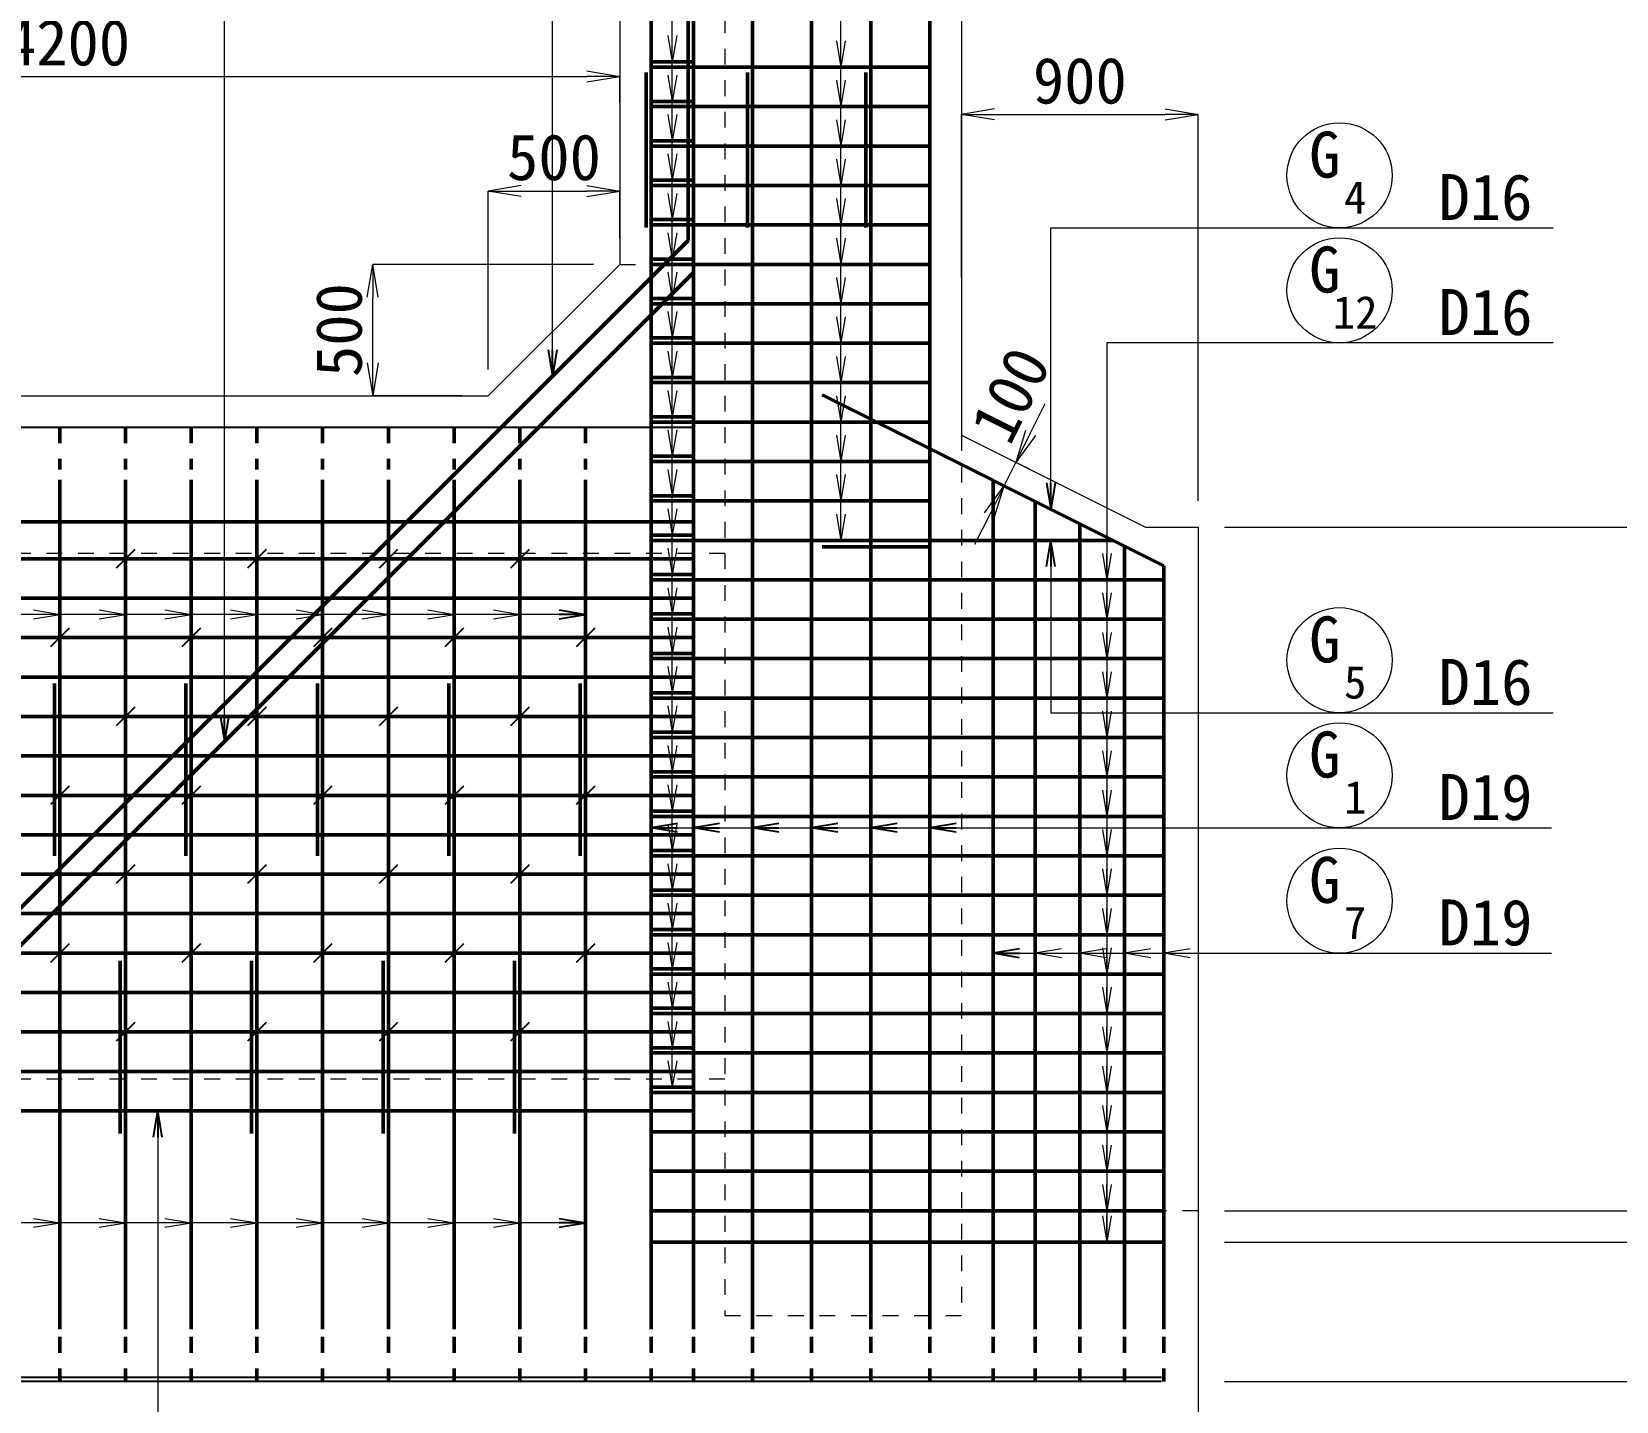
# Model space of a CAD drawing. Header units: millimetres. Extents: x 169470 to 758170, y -17820 to 11880.
# Drawn here: x 322708 to 328735, y -3800 to 1410 of the extents above; entities that cross this region are included whole.
import ezdxf
from ezdxf.enums import TextEntityAlignment as Align

# ---------------------------------------------------------------- set-up
doc = ezdxf.new("R2010")
doc.units = ezdxf.units.MM
doc.header["$LTSCALE"] = 50
doc.header["$PDSIZE"] = 300
doc.linetypes.add('SXF_跳び破線', pattern=[12, 6, -6])
doc.layers.get('Defpoints').update_dxf_attribs({"color": 151})
for name, color, linetype, lineweight in [('D-BGD', 7, 'Continuous', 13), ('D-STR', 1, 'Continuous', 50), ('D-STR-DIM', 7, 'Continuous', 13), ('D-STR-HTXT', 7, 'Continuous', 13), ('D-STR-STR3', 4, 'Continuous', 25), ('D-STR-TXT', 7, 'Continuous', 13)]:
    doc.layers.add(name, color=color, linetype=linetype, lineweight=lineweight)
doc.styles.add('MS ゴシック', font='MS Gothic.ttf')
doc.styles.add('YOKO_GOTHIC', font='MS Gothic.ttf')
doc.dimstyles.new('DIM-50', dxfattribs={"dimscale": 50, "dimtxt": 3.5, "dimasz": 2.5, "dimexe": 0, "dimexo": 2, "dimgap": 0.8, "dimtad": 1, "dimdec": 0, "dimzin": 1, "dimdsep": 46, "dimtxsty": 'MS ゴシック', "dimblk": 'OPEN', "dimcen": 0.1, "dimclrd": 256, "dimclre": 256, "dimclrt": 256, "dimaunit": 1, "dimadec": 3, "dimazin": 0, "dimtfac": 1, "dimtdec": 0, "dimtix": 1, "dimtmove": 2, "dimatfit": 3, "dimldrblk": 'OPEN', "dimfxl": 1, "dimlwd": -1, "dimlwe": -1, "dimarcsym": 2})
doc.dimstyles.new('S50', dxfattribs={"dimscale": 50, "dimtxt": 3.5, "dimasz": 2, "dimexe": 1, "dimexo": 1, "dimgap": 1, "dimtad": 1, "dimdec": 0, "dimzin": 1, "dimdsep": 46, "dimtxsty": 'YOKO_GOTHIC', "dimblk": 'OPEN', "dimcen": 0, "dimclrd": 256, "dimclre": 256, "dimclrt": 256, "dimaunit": 1, "dimadec": 3, "dimazin": 0, "dimtfac": 1, "dimtdec": 0, "dimtix": 1, "dimtmove": 2, "dimatfit": 3, "dimldrblk": 'OPEN', "dimfxl": 1, "dimlwd": -1, "dimlwe": -1, "dimarcsym": 0})

# ---------------------------------------------------------------- blocks, each defined once
blk = doc.blocks.new('_Open')
at = {"color": 0, "linetype": 'ByBlock', "lineweight": -2}
for p, q in [((-1, 0.167), (0, 0)), ((-1, -0.167), (0, 0)), ((0, 0), (-1, 0))]:
    blk.add_line(p, q, dxfattribs=at)
blk = doc.blocks.new('*D856')
at = {"layer": 'D-STR-DIM', "transparency": 16777216}
for p, q in [((327094.2, 4325.4), (331094.3, 4325.4)), ((331094.3, -3749.6), (331094.3, 4200.4)), ((327244.3, -3874.6), (331094.3, -3874.6))]:
    blk.add_line(p, q, dxfattribs=at)
at = {"layer": 'Defpoints', "color": 0, "transparency": 16777216}
for p in [(326994.2, 4325.4), (331094.3, 4325.4), (327144.3, -3874.6)]:
    blk.add_point(p, dxfattribs=at)
at = {"layer": 'D-STR-DIM', "transparency": 16777216, "xscale": 125, "yscale": 125, "zscale": 125}
for p, rotation in [((331094.3, 4325.4), 90), ((331094.3, -3874.6), 270)]:
    blk.add_blockref('_Open', p, dxfattribs=dict(at, rotation=rotation))
at = {"layer": 'D-STR-DIM', "transparency": 16777216, "insert": (330966.8, 225.4), "char_height": 175, "attachment_point": 5, "rotation": 90, "style": 'MS ゴシック'}
blk.add_mtext('8200', dxfattribs=at)
blk = doc.blocks.new('*D857')
at = {"layer": 'D-STR-DIM', "transparency": 16777216}
for p, q in [((327244.3, -3074.6), (330344.3, -3074.6)), ((330344.3, -3749.6), (330344.3, -3199.6)), ((327244.3, -3874.6), (330344.3, -3874.6))]:
    blk.add_line(p, q, dxfattribs=at)
at = {"layer": 'Defpoints', "color": 0, "transparency": 16777216}
for p in [(327144.3, -3074.6), (330344.3, -3074.6), (327144.3, -3874.6)]:
    blk.add_point(p, dxfattribs=at)
at = {"layer": 'D-STR-DIM', "transparency": 16777216, "xscale": 125, "yscale": 125, "zscale": 125}
for p, rotation in [((330344.3, -3074.6), 90), ((330344.3, -3874.6), 270)]:
    blk.add_blockref('_Open', p, dxfattribs=dict(at, rotation=rotation))
at = {"layer": 'D-STR-DIM', "transparency": 16777216, "insert": (330216.8, -3474.6), "char_height": 175, "attachment_point": 5, "rotation": 90, "style": 'MS ゴシック'}
blk.add_mtext('800', dxfattribs=at)
blk = doc.blocks.new('*D858')
at = {"layer": 'D-STR-DIM', "transparency": 16777216}
for p, q in [((327094.3, 3625.4), (330344.3, 3625.4)), ((330344.3, -349.6), (330344.3, 3500.4)), ((327244.3, -474.6), (330344.3, -474.6))]:
    blk.add_line(p, q, dxfattribs=at)
at = {"layer": 'Defpoints', "color": 0, "transparency": 16777216}
for p in [(326994.3, 3625.4), (330344.3, 3625.4), (327144.3, -474.6)]:
    blk.add_point(p, dxfattribs=at)
at = {"layer": 'D-STR-DIM', "transparency": 16777216, "xscale": 125, "yscale": 125, "zscale": 125}
for p, rotation in [((330344.3, 3625.4), 90), ((330344.3, -474.6), 270)]:
    blk.add_blockref('_Open', p, dxfattribs=dict(at, rotation=rotation))
at = {"layer": 'D-STR-DIM', "transparency": 16777216, "insert": (330216.8, 1575.4), "char_height": 175, "attachment_point": 5, "rotation": 90, "style": 'MS ゴシック'}
blk.add_mtext('4100', dxfattribs=at)
blk = doc.blocks.new('*D1934')
at = {"layer": 'D-STR-DIM', "transparency": 16777216}
for p, q in [((324444.3, 125.4), (324444.3, 804.3)), ((324569.3, 804.3), (324819.3, 804.3)), ((324944.3, 625.4), (324944.3, 804.3))]:
    blk.add_line(p, q, dxfattribs=at)
at = {"layer": 'Defpoints', "color": 0, "transparency": 16777216}
for p in [(324944.3, 804.3), (324944.3, 525.4), (324444.3, 25.4)]:
    blk.add_point(p, dxfattribs=at)
at = {"layer": 'D-STR-DIM', "transparency": 16777216, "xscale": 125, "yscale": 125, "zscale": 125, "rotation": 180}
blk.add_blockref('_Open', (324444.3, 804.3), dxfattribs=at)
at = {"layer": 'D-STR-DIM', "transparency": 16777216, "xscale": 125, "yscale": 125, "zscale": 125}
blk.add_blockref('_Open', (324944.3, 804.3), dxfattribs=at)
at = {"layer": 'D-STR-DIM', "transparency": 16777216, "insert": (324694.3, 931.8), "char_height": 175, "attachment_point": 5, "style": 'MS ゴシック'}
blk.add_mtext('500', dxfattribs=at)
blk = doc.blocks.new('*D1930')
at = {"layer": 'D-STR-DIM', "transparency": 16777216}
for p, q in [((331094.3, -3749.6), (331094.3, -3624.6)), ((327244.3, -3874.6), (331094.3, -3874.6)), ((331094.3, -3974.6), (331094.3, -3874.6)), ((325644.3, -3974.6), (331094.3, -3974.6)), ((331094.3, -4099.6), (331094.3, -4224.6))]:
    blk.add_line(p, q, dxfattribs=at)
at = {"layer": 'Defpoints', "color": 0, "transparency": 16777216}
for p in [(327144.3, -3874.6), (331094.3, -3874.6), (325544.3, -3974.6)]:
    blk.add_point(p, dxfattribs=at)
at = {"layer": 'D-STR-DIM', "transparency": 16777216, "xscale": 125, "yscale": 125, "zscale": 125}
for p, rotation in [((331094.3, -3874.6), 270), ((331094.3, -3974.6), 90)]:
    blk.add_blockref('_Open', p, dxfattribs=dict(at, rotation=rotation))
at = {"layer": 'D-STR-DIM', "transparency": 16777216, "insert": (330966.8, -3924.6), "char_height": 175, "attachment_point": 5, "rotation": 90, "style": 'MS ゴシック'}
blk.add_mtext('100', dxfattribs=at)
blk = doc.blocks.new('*D836')
at = {"layer": 'D-STR-DIM', "transparency": 16777216}
for p, q in [((327094.3, 4325.4), (330694.3, 4325.4)), ((330694.3, 4200.4), (330694.3, -349.6)), ((327244.3, -474.6), (330694.3, -474.6))]:
    blk.add_line(p, q, dxfattribs=at)
at = {"layer": 'Defpoints', "color": 0, "transparency": 16777216}
for p in [(326994.3, 4325.4), (327144.3, -474.6), (330694.3, -474.6)]:
    blk.add_point(p, dxfattribs=at)
at = {"layer": 'D-STR-DIM', "transparency": 16777216, "xscale": 125, "yscale": 125, "zscale": 125}
for p, rotation in [((330694.3, 4325.4), 90), ((330694.3, -474.6), 270)]:
    blk.add_blockref('_Open', p, dxfattribs=dict(at, rotation=rotation))
at = {"layer": 'D-STR-DIM', "transparency": 16777216, "insert": (330566.8, 1925.4), "char_height": 175, "attachment_point": 5, "rotation": 90, "style": 'MS ゴシック'}
blk.add_mtext('4800', dxfattribs=at)
blk = doc.blocks.new('*D837')
at = {"layer": 'D-STR-DIM', "transparency": 16777216}
for p, q in [((327244.3, -474.6), (330694.3, -474.6)), ((330694.3, -599.6), (330694.3, -3749.6)), ((327244.3, -3874.6), (330694.3, -3874.6))]:
    blk.add_line(p, q, dxfattribs=at)
at = {"layer": 'Defpoints', "color": 0, "transparency": 16777216}
for p in [(327144.3, -474.6), (327144.3, -3874.6), (330694.3, -3874.6)]:
    blk.add_point(p, dxfattribs=at)
at = {"layer": 'D-STR-DIM', "transparency": 16777216, "xscale": 125, "yscale": 125, "zscale": 125}
for p, rotation in [((330694.3, -474.6), 90), ((330694.3, -3874.6), 270)]:
    blk.add_blockref('_Open', p, dxfattribs=dict(at, rotation=rotation))
at = {"layer": 'D-STR-DIM', "transparency": 16777216, "insert": (330566.8, -2174.6), "char_height": 175, "attachment_point": 5, "rotation": 90, "style": 'MS ゴシック'}
blk.add_mtext('3400', dxfattribs=at)
blk = doc.blocks.new('*D838')
at = {"layer": 'D-STR-DIM', "transparency": 16777216}
for p, q in [((327244.3, -474.6), (330344.3, -474.6)), ((330344.3, -599.6), (330344.3, -2949.6)), ((327244.3, -3074.6), (330344.3, -3074.6))]:
    blk.add_line(p, q, dxfattribs=at)
at = {"layer": 'Defpoints', "color": 0, "transparency": 16777216}
for p in [(327144.3, -474.6), (327144.3, -3074.6), (330344.3, -3074.6)]:
    blk.add_point(p, dxfattribs=at)
at = {"layer": 'D-STR-DIM', "transparency": 16777216, "xscale": 125, "yscale": 125, "zscale": 125}
for p, rotation in [((330344.3, -474.6), 90), ((330344.3, -3074.6), 270)]:
    blk.add_blockref('_Open', p, dxfattribs=dict(at, rotation=rotation))
at = {"layer": 'D-STR-DIM', "transparency": 16777216, "insert": (330216.8, -1774.6), "char_height": 175, "attachment_point": 5, "rotation": 90, "style": 'MS ゴシック'}
blk.add_mtext('2600', dxfattribs=at)
blk = doc.blocks.new('*D839')
at = {"layer": 'D-STR-DIM', "transparency": 16777216}
for p, q in [((327244.3, -3194.6), (329969.3, -3194.6)), ((329969.3, -3599.6), (329969.3, -3319.6)), ((327244.3, -3724.6), (329969.3, -3724.6))]:
    blk.add_line(p, q, dxfattribs=at)
at = {"layer": 'Defpoints', "color": 0, "transparency": 16777216}
for p in [(327144.3, -3194.6), (329969.3, -3194.6), (327144.3, -3724.6)]:
    blk.add_point(p, dxfattribs=at)
at = {"layer": 'D-STR-DIM', "transparency": 16777216, "xscale": 125, "yscale": 125, "zscale": 125}
for p, rotation in [((329969.3, -3194.6), 90), ((329969.3, -3724.6), 270)]:
    blk.add_blockref('_Open', p, dxfattribs=dict(at, rotation=rotation))
at = {"layer": 'D-STR-DIM', "transparency": 16777216, "insert": (329841.8, -3459.6), "char_height": 175, "attachment_point": 5, "rotation": 90, "style": 'MS ゴシック'}
blk.add_mtext('530', dxfattribs=at)
blk = doc.blocks.new('*D840')
at = {"layer": 'D-STR-DIM', "transparency": 16777216}
for p, q in [((327094.3, 3975.4), (329969.3, 3975.4)), ((329969.3, -2949.6), (329969.3, 3850.4)), ((327244.3, -3074.6), (329969.3, -3074.6))]:
    blk.add_line(p, q, dxfattribs=at)
at = {"layer": 'Defpoints', "color": 0, "transparency": 16777216}
for p in [(326994.3, 3975.4), (329969.3, 3975.4), (327144.3, -3074.6)]:
    blk.add_point(p, dxfattribs=at)
at = {"layer": 'D-STR-DIM', "transparency": 16777216, "xscale": 125, "yscale": 125, "zscale": 125}
for p, rotation in [((329969.3, 3975.4), 90), ((329969.3, -3074.6), 270)]:
    blk.add_blockref('_Open', p, dxfattribs=dict(at, rotation=rotation))
at = {"layer": 'D-STR-DIM', "transparency": 16777216, "insert": (329832.5, 450.4), "char_height": 175, "attachment_point": 5, "rotation": 90, "style": 'MS ゴシック'}
blk.add_mtext('47@150=7050', dxfattribs=at)
blk = doc.blocks.new('*D1931')
at = {"layer": 'D-STR-DIM', "transparency": 16777216}
for p, q in [((324844.3, 525.4), (324004.8, 525.4)), ((324004.8, 150.4), (324004.8, 400.4)), ((324344.3, 25.4), (324004.8, 25.4))]:
    blk.add_line(p, q, dxfattribs=at)
at = {"layer": 'Defpoints', "color": 0, "transparency": 16777216}
for p in [(324004.8, 525.4), (324944.3, 525.4), (324444.3, 25.4)]:
    blk.add_point(p, dxfattribs=at)
at = {"layer": 'D-STR-DIM', "transparency": 16777216, "xscale": 125, "yscale": 125, "zscale": 125}
for p, rotation in [((324004.8, 525.4), 90), ((324004.8, 25.4), 270)]:
    blk.add_blockref('_Open', p, dxfattribs=dict(at, rotation=rotation))
at = {"layer": 'D-STR-DIM', "transparency": 16777216, "insert": (323877.3, 275.4), "char_height": 175, "attachment_point": 5, "rotation": 90, "style": 'MS ゴシック'}
blk.add_mtext('500', dxfattribs=at)
blk = doc.blocks.new('*D1933')
at = {"layer": 'D-STR-DIM', "transparency": 16777216}
for p, q in [((320744, -274.6), (320744, 1240.5)), ((320869, 1240.5), (324819.3, 1240.5)), ((324944.3, 1140.5), (324944.3, 1240.5))]:
    blk.add_line(p, q, dxfattribs=at)
at = {"layer": 'Defpoints', "color": 0, "transparency": 16777216}
for p in [(324944.3, 1240.5), (324944.3, 1240.5), (320744, -374.6)]:
    blk.add_point(p, dxfattribs=at)
at = {"layer": 'D-STR-DIM', "transparency": 16777216, "xscale": 125, "yscale": 125, "zscale": 125, "rotation": 180}
blk.add_blockref('_Open', (320744, 1240.5), dxfattribs=at)
at = {"layer": 'D-STR-DIM', "transparency": 16777216, "xscale": 125, "yscale": 125, "zscale": 125}
blk.add_blockref('_Open', (324944.3, 1240.5), dxfattribs=at)
at = {"layer": 'D-STR-DIM', "transparency": 16777216, "insert": (322844.2, 1368), "char_height": 175, "attachment_point": 5, "style": 'MS ゴシック'}
blk.add_mtext('4200', dxfattribs=at)
blk = doc.blocks.new('*D875')
at = {"layer": 'D-STR-DIM', "transparency": 16777216}
for p, q in [((326244.3, 475.4), (326244.3, 1095.6)), ((326369.3, 1095.6), (327019.3, 1095.6)), ((327144.3, -374.6), (327144.3, 1095.6))]:
    blk.add_line(p, q, dxfattribs=at)
at = {"layer": 'Defpoints', "color": 0, "transparency": 16777216}
for p in [(327144.3, 1095.6), (326244.3, 375.4), (327144.3, -474.6)]:
    blk.add_point(p, dxfattribs=at)
at = {"layer": 'D-STR-DIM', "transparency": 16777216, "xscale": 125, "yscale": 125, "zscale": 125, "rotation": 180}
blk.add_blockref('_Open', (326244.3, 1095.6), dxfattribs=at)
at = {"layer": 'D-STR-DIM', "transparency": 16777216, "xscale": 125, "yscale": 125, "zscale": 125}
blk.add_blockref('_Open', (327144.3, 1095.6), dxfattribs=at)
at = {"layer": 'D-STR-DIM', "transparency": 16777216, "insert": (326694.3, 1223.1), "char_height": 175, "attachment_point": 5, "style": 'MS ゴシック'}
blk.add_mtext('900', dxfattribs=at)
blk = doc.blocks.new('*D1326')
at = {"layer": 'D-STR-DIM', "transparency": 16777216}
for p, q in [((326506.6, -116), (326562.6, -4.2)), ((326406, -317.2), (326450.7, -227.8)), ((326498.5, -251.7), (326450.7, -227.8)), ((326453.8, -341.1), (326406, -317.2)), ((326350.1, -429), (326294.2, -540.8))]:
    blk.add_line(p, q, dxfattribs=at)
at = {"layer": 'Defpoints', "color": 0, "transparency": 16777216}
for p in [(326409, -206.9), (326450.7, -227.8), (326364.3, -296.4)]:
    blk.add_point(p, dxfattribs=at)
at = {"layer": 'D-STR-DIM', "transparency": 16777216, "xscale": 125, "yscale": 125, "zscale": 125}
for p, rotation in [((326450.7, -227.8), 243.4349488229313), ((326406, -317.2), 63.43494882293132)]:
    blk.add_blockref('_Open', p, dxfattribs=dict(at, rotation=rotation))
at = {"layer": 'D-STR-DIM', "transparency": 16777216, "insert": (326430.8, 28.6), "char_height": 175, "attachment_point": 5, "rotation": 63.43495, "style": 'MS ゴシック'}
blk.add_mtext('100', dxfattribs=at)
blk = doc.blocks.new('*D2427')
at = {"layer": 'D-STR-DIM', "transparency": 16777216}
for p, q in [((329969.3, -3599.6), (329969.3, -3474.6)), ((327244.3, -3724.6), (329969.3, -3724.6)), ((329969.3, -3724.6), (329969.3, -3874.6)), ((327244.3, -3874.6), (329969.3, -3874.6)), ((329969.3, -3999.6), (329969.3, -4124.6))]:
    blk.add_line(p, q, dxfattribs=at)
at = {"layer": 'Defpoints', "color": 0, "transparency": 16777216}
for p in [(327144.3, -3724.6), (327144.3, -3874.6), (329969.3, -3874.6)]:
    blk.add_point(p, dxfattribs=at)
at = {"layer": 'D-STR-DIM', "transparency": 16777216, "xscale": 125, "yscale": 125, "zscale": 125}
for p, rotation in [((329969.3, -3724.6), 270), ((329969.3, -3874.6), 90)]:
    blk.add_blockref('_Open', p, dxfattribs=dict(at, rotation=rotation))
at = {"layer": 'D-STR-DIM', "transparency": 16777216, "insert": (329841.8, -4022.5), "char_height": 175, "attachment_point": 5, "rotation": 90, "style": 'MS ゴシック'}
blk.add_mtext('150', dxfattribs=at)
blk = doc.blocks.new('*D2428')
at = {"layer": 'D-STR-DIM', "transparency": 16777216}
for p, q in [((329969.3, -2949.6), (329969.3, -2824.6)), ((327244.3, -3074.6), (329969.3, -3074.6)), ((329969.3, -3194.6), (329969.3, -3074.6)), ((327244.3, -3194.6), (329969.3, -3194.6)), ((329969.3, -3319.6), (329969.3, -3444.6))]:
    blk.add_line(p, q, dxfattribs=at)
at = {"layer": 'Defpoints', "color": 0, "transparency": 16777216}
for p in [(327144.3, -3074.6), (329969.3, -3074.6), (327144.3, -3194.6)]:
    blk.add_point(p, dxfattribs=at)
at = {"layer": 'D-STR-DIM', "transparency": 16777216, "xscale": 125, "yscale": 125, "zscale": 125}
for p, rotation in [((329969.3, -3074.6), 270), ((329969.3, -3194.6), 90)]:
    blk.add_blockref('_Open', p, dxfattribs=dict(at, rotation=rotation))
at = {"layer": 'D-STR-DIM', "transparency": 16777216, "insert": (329841.8, -3074.6), "char_height": 175, "attachment_point": 5, "rotation": 90, "style": 'MS ゴシック'}
blk.add_mtext('120', dxfattribs=at)

msp = doc.modelspace()

# ---------------------------------------------------------------- linework, layer by layer
at = {"layer": 'D-BGD'}
for p, q in [((324944.32, 3625.43), (324944.32, 525.43)), ((326244.32, 3625.43), (326244.32, -124.57)), ((324944.32, 525.43), (324444.32, 25.43)), ((320244.03, 25.43), (324444.32, 25.43)), ((326244.32, -124.57), (326944.32, -474.57)), ((326944.32, -474.57), (327144.32, -474.57)), ((327144.32, -474.57), (327144.32, -3874.57))]:
    msp.add_line(p, q, dxfattribs=at)
at = {"layer": 'D-BGD', "linetype": 'SXF_跳び破線', "ltscale": 0.2}
for p, q in [((325344.32, 3625.43), (325344.32, -3474.57)), ((324944.32, 525.43), (325344.32, 525.43)), ((326244.32, -124.57), (326244.32, -3474.57)), ((325344.32, -574.57), (320744.03, -574.57)), ((325344.32, -2574.57), (320744.03, -2574.57)), ((327144.32, -3074.57), (326244.32, -3074.57)), ((326244.32, -3474.57), (325344.32, -3474.57))]:
    msp.add_line(p, q, dxfattribs=at)
at = {"layer": 'D-STR'}
for p, q in [((325064.32, 4255.43), (325064.32, -3524.57)), ((325224.32, 4255.43), (325224.32, -3524.57)), ((325449.32, 4255.43), (325449.32, -3524.57)), ((325674.32, 4255.43), (325674.32, -3524.57)), ((325899.32, 4255.43), (325899.32, -3524.57)), ((326124.32, 4255.43), (326124.32, -3524.57)), ((325204.32, 1525.72), (325204.32, 615.72)), ((325064.32, 1295.43), (325224.32, 1295.43)), ((326124.32, 1275.43), (325064.32, 1275.43)), ((325044.57, 1255.43), (325044.57, 665.43)), ((325429.81, 1255.43), (325429.81, 665.43)), ((325879.81, 1255.43), (325879.81, 665.43)), ((325064.32, 1145.43), (325224.32, 1145.43)), ((326124.32, 1125.43), (325064.32, 1125.43)), ((325064.32, 995.43), (325224.32, 995.43)), ((326124.32, 975.43), (325064.32, 975.43)), ((325064.32, 845.43), (325224.32, 845.43)), ((326124.32, 825.43), (325064.32, 825.43)), ((325064.32, 695.43), (325224.32, 695.43)), ((326124.32, 675.43), (325064.32, 675.43)), ((325204.32, 615.72), (320864.03, -3724.57)), ((325064.32, 545.43), (325224.32, 545.43)), ((325224.32, 494.3), (321005.45, -3724.57)), ((326124.32, 525.43), (325064.32, 525.43)), ((325064.32, 395.43), (325224.32, 395.43)), ((326124.32, 375.43), (325064.32, 375.43)), ((325064.32, 245.43), (325224.32, 245.43)), ((326124.32, 225.43), (325064.32, 225.43)), ((325064.32, 95.43), (325224.32, 95.43)), ((326124.32, 75.43), (325064.32, 75.43)), ((325714.32, 28.62), (327014.32, -621.38)), ((325064.32, -54.57), (325224.32, -54.57)), ((326124.32, -74.57), (325064.32, -74.57)), ((325064.32, -204.57), (325224.32, -204.57)), ((326124.32, -224.57), (325064.32, -224.57)), ((322814.32, -294.57), (322814.32, -3524.57)), ((323064.32, -294.57), (323064.32, -3524.57)), ((323314.32, -294.57), (323314.32, -3524.57)), ((323564.32, -294.57), (323564.32, -3524.57)), ((323814.32, -294.57), (323814.32, -3524.57)), ((324064.32, -294.57), (324064.32, -3524.57)), ((324314.32, -294.57), (324314.32, -3524.57)), ((324564.32, -294.57), (324564.32, -3524.57)), ((324814.32, -294.57), (324814.32, -3524.57)), ((326364.32, -3524.57), (326364.32, -296.38)), ((325064.32, -354.57), (325224.32, -354.57)), ((326124.32, -374.57), (325064.32, -374.57)), ((326524.32, -3524.57), (326524.32, -376.38)), ((325224.32, -454.57), (320364.03, -454.57)), ((326694.32, -3524.57), (326694.32, -461.38)), ((325064.32, -504.57), (325224.32, -504.57)), ((326820.71, -524.57), (325064.32, -524.57)), ((325224.32, -594.57), (320364.03, -594.57)), ((325714.32, -549.57), (326124.32, -549.57)), ((326864.32, -3524.57), (326864.32, -546.38)), ((325064.32, -654.57), (325224.32, -654.57)), ((327014.32, -3524.57), (327014.32, -621.38)), ((327014.32, -674.57), (325064.32, -674.57)), ((325224.32, -744.57), (320364.03, -744.57)), ((325064.32, -804.57), (325224.32, -804.57)), ((327014.32, -824.57), (325064.32, -824.57)), ((325224.32, -894.57), (320364.03, -894.57)), ((325064.32, -954.57), (325224.32, -954.57)), ((327014.32, -974.57), (325064.32, -974.57)), ((325224.32, -1044.57), (320364.03, -1044.57)), ((322794.32, -1724.57), (322794.32, -1068.57)), ((323294.32, -1724.57), (323294.32, -1068.57)), ((323794.32, -1724.57), (323794.32, -1068.57)), ((324294.32, -1724.57), (324294.32, -1068.57)), ((324794.32, -1724.57), (324794.32, -1068.57)), ((325064.32, -1104.57), (325224.32, -1104.57)), ((327014.32, -1124.57), (325064.32, -1124.57)), ((325224.32, -1194.57), (320364.03, -1194.57)), ((325064.32, -1254.57), (325224.32, -1254.57)), ((327014.32, -1274.57), (325064.32, -1274.57)), ((325224.32, -1344.57), (320364.03, -1344.57)), ((325064.32, -1404.57), (325224.32, -1404.57)), ((327014.32, -1424.57), (325064.32, -1424.57)), ((325224.32, -1494.57), (320364.03, -1494.57)), ((325064.32, -1554.57), (325224.32, -1554.57)), ((327014.32, -1574.57), (325064.32, -1574.57)), ((325224.32, -1644.57), (320364.03, -1644.57)), ((325064.32, -1704.57), (325224.32, -1704.57)), ((327014.32, -1724.57), (325064.32, -1724.57)), ((325224.32, -1794.57), (320364.03, -1794.57)), ((325064.32, -1854.57), (325224.32, -1854.57)), ((327014.32, -1874.57), (325064.32, -1874.57)), ((325224.32, -1944.57), (320364.03, -1944.57)), ((325064.32, -2004.57), (325224.32, -2004.57)), ((327014.32, -2024.57), (325064.32, -2024.57)), ((325224.32, -2094.57), (320364.03, -2094.57)), ((323044.32, -2780.57), (323044.32, -2124.57)), ((323544.32, -2780.57), (323544.32, -2124.57)), ((324044.32, -2780.57), (324044.32, -2124.57)), ((324544.32, -2780.57), (324544.32, -2124.57)), ((325064.32, -2154.57), (325224.32, -2154.57)), ((327014.32, -2174.57), (325064.32, -2174.57)), ((325224.32, -2244.57), (320364.03, -2244.57)), ((325064.32, -2304.57), (325224.32, -2304.57)), ((327014.32, -2324.57), (325064.32, -2324.57)), ((325224.32, -2394.57), (320364.03, -2394.57)), ((325064.32, -2454.57), (325224.32, -2454.57)), ((327014.32, -2474.57), (325064.32, -2474.57)), ((325224.32, -2544.57), (320364.03, -2544.57)), ((325064.32, -2604.57), (325224.32, -2604.57)), ((327014.32, -2624.57), (325064.32, -2624.57)), ((325224.32, -2694.57), (320364.03, -2694.57)), ((327014.32, -2774.57), (325064.32, -2774.57)), ((327014.32, -2924.57), (325064.32, -2924.57)), ((327014.32, -3074.57), (325064.32, -3074.57)), ((327014.32, -3194.57), (325064.32, -3194.57))]:
    msp.add_line(p, q, dxfattribs=at)
at = {"layer": 'D-STR', "linetype": 'SXF_跳び破線', "ltscale": 0.2}
for p, q in [((322814.32, -94.57), (322814.32, -254.57)), ((323064.32, -94.57), (323064.32, -254.57)), ((323314.32, -94.57), (323314.32, -254.57)), ((323564.32, -94.57), (323564.32, -254.57)), ((323814.32, -94.57), (323814.32, -254.57)), ((324064.32, -94.57), (324064.32, -254.57)), ((324314.32, -94.57), (324314.32, -254.57)), ((324564.32, -94.57), (324564.32, -254.57)), ((324814.32, -94.57), (324814.32, -254.57)), ((322814.32, -3554.57), (322814.32, -3724.57)), ((323064.32, -3554.57), (323064.32, -3724.57)), ((323314.32, -3554.57), (323314.32, -3724.57)), ((323564.32, -3554.57), (323564.32, -3724.57)), ((323814.32, -3554.57), (323814.32, -3724.57)), ((324064.32, -3554.57), (324064.32, -3724.57)), ((324314.32, -3554.57), (324314.32, -3724.57)), ((324564.32, -3554.57), (324564.32, -3724.57)), ((324814.32, -3554.57), (324814.32, -3724.57)), ((325064.32, -3554.57), (325064.32, -3724.57)), ((325224.32, -3554.57), (325224.32, -3724.57)), ((325449.32, -3554.57), (325449.32, -3724.57)), ((325674.32, -3554.57), (325674.32, -3724.57)), ((325899.32, -3554.57), (325899.32, -3724.57)), ((326124.32, -3554.57), (326124.32, -3724.57)), ((326364.32, -3554.57), (326364.32, -3724.57)), ((326524.32, -3554.57), (326524.32, -3724.57)), ((326694.32, -3554.57), (326694.32, -3724.57)), ((326864.32, -3554.57), (326864.32, -3724.57)), ((327014.32, -3554.57), (327014.32, -3724.57))]:
    msp.add_line(p, q, dxfattribs=at)
at = {"layer": 'D-STR-HTXT'}
for p, q in [((325144.32, -2604.57), (325144.32, 3995.43)), ((325785.62, -524.57), (325785.62, 3975.43)), ((326796.65, 226.44), (326796.65, -3194.57)), ((328494.08, 226.44), (326796.65, 226.44)), ((327482.15, -1618.35), (328488.71, -1618.35)), ((327482.15, -2095.34), (328488.71, -2095.34))]:
    msp.add_line(p, q, dxfattribs=at)
at = {"layer": 'D-STR-HTXT', "color": 4}
for centre in [(327682.15, 863.78), (327682.15, 426.44), (327682.15, -980.46), (327682.15, -1418.35), (327682.15, -1895.34)]:
    msp.add_circle(centre, 200, dxfattribs=at)
at = {"layer": 'D-STR-STR3'}
for p, q in [((323030.33, -628.56), (323101.04, -557.85)), ((323530.33, -628.56), (323601.04, -557.85)), ((324030.33, -628.56), (324101.04, -557.85)), ((324530.33, -628.56), (324601.04, -557.85)), ((322780.33, -928.56), (322851.04, -857.85)), ((323280.33, -928.56), (323351.04, -857.85)), ((323780.33, -928.56), (323851.04, -857.85)), ((324280.33, -928.56), (324351.04, -857.85)), ((324780.33, -928.56), (324851.04, -857.85)), ((323030.33, -1228.56), (323101.04, -1157.85)), ((323530.33, -1228.56), (323601.04, -1157.85)), ((324030.33, -1228.56), (324101.04, -1157.85)), ((324530.33, -1228.56), (324601.04, -1157.85)), ((322780.33, -1528.56), (322851.04, -1457.85)), ((323280.33, -1528.56), (323351.04, -1457.85)), ((323780.33, -1528.56), (323851.04, -1457.85)), ((324280.33, -1528.56), (324351.04, -1457.85)), ((324780.33, -1528.56), (324851.04, -1457.85)), ((323030.33, -1828.56), (323101.04, -1757.85)), ((323530.33, -1828.56), (323601.04, -1757.85)), ((324030.33, -1828.56), (324101.04, -1757.85)), ((324530.33, -1828.56), (324601.04, -1757.85)), ((322780.33, -2128.56), (322851.04, -2057.85)), ((323280.33, -2128.56), (323351.04, -2057.85)), ((323780.33, -2128.56), (323851.04, -2057.85)), ((324280.33, -2128.56), (324351.04, -2057.85)), ((324780.33, -2128.56), (324851.04, -2057.85)), ((323030.33, -2428.56), (323101.04, -2357.85)), ((323530.33, -2428.56), (323601.04, -2357.85)), ((324030.33, -2428.56), (324101.04, -2357.85)), ((324530.33, -2428.56), (324601.04, -2357.85))]:
    msp.add_line(p, q, dxfattribs=at)
at = {"layer": 'Defpoints'}
for p, q in [((320364.03, -94.57), (325224.32, -94.57)), ((327004.32, -3709.57), (320364.03, -3709.57)), ((327004.32, -3724.57), (320364.03, -3724.57))]:
    msp.add_line(p, q, dxfattribs=at)

# ---------------------------------------------------------------- block references
at = {"layer": 'D-STR-HTXT', "yscale": 100, "zscale": 100}
for p, xscale, rotation in [((325144.32, 1295.43), -100, 90), ((325785.62, 1275.43), 100, 270), ((325144.32, 1145.43), -100, 90), ((325785.62, 1125.43), 100, 270), ((325144.32, 995.43), -100, 90), ((325785.62, 975.43), 100, 270), ((325144.32, 845.43), -100, 90), ((325785.62, 825.43), 100, 270), ((325144.32, 695.43), -100, 90), ((325785.62, 675.43), 100, 270), ((325144.32, 545.43), -100, 90), ((325785.62, 525.43), 100, 270), ((325144.32, 395.43), -100, 90), ((325785.62, 375.43), 100, 270), ((325144.32, 245.43), -100, 90), ((325785.62, 225.43), 100, 270), ((325144.32, 95.43), -100, 90), ((325785.62, 75.43), 100, 270), ((325144.32, -54.57), -100, 90), ((325785.62, -74.57), 100, 270), ((325144.32, -204.57), -100, 90), ((325785.62, -224.57), 100, 270), ((325144.32, -354.57), -100, 90), ((325785.62, -374.57), 100, 270), ((325144.32, -504.57), -100, 90), ((325785.62, -524.57), 100, 270), ((325144.32, -654.57), -100, 90), ((326796.65, -674.57), 100, 270), ((325144.32, -804.57), -100, 90), ((326796.65, -824.57), 100, 270), ((322814.32, -806.03), -100, 180), ((323064.32, -806.03), -100, 180), ((323314.32, -806.03), -100, 180), ((323564.32, -806.03), -100, 180), ((323814.32, -806.03), -100, 180), ((324064.32, -806.03), -100, 180), ((324314.32, -806.03), -100, 180), ((324564.32, -806.03), -100, 180), ((325144.32, -954.57), -100, 90), ((326796.65, -974.57), 100, 270), ((325144.32, -1104.57), -100, 90), ((326796.65, -1124.57), 100, 270), ((325144.32, -1254.57), -100, 90), ((326796.65, -1274.57), 100, 270), ((325144.32, -1404.57), -100, 90), ((326796.65, -1424.57), 100, 270), ((325144.32, -1554.57), -100, 90), ((326796.65, -1574.57), 100, 270), ((325144.32, -1704.57), -100, 90), ((326796.65, -1724.57), 100, 270), ((325144.32, -1854.57), -100, 90), ((326796.65, -1874.57), 100, 270), ((325144.32, -2004.57), -100, 90), ((326796.65, -2024.57), 100, 270), ((325144.32, -2154.57), -100, 90), ((326524.32, -2095.34), 100, 180), ((326694.32, -2095.34), 100, 180), ((326796.65, -2174.57), 100, 270), ((326864.32, -2095.34), 100, 180), ((327014.32, -2095.34), 100, 180), ((325144.32, -2304.57), -100, 90), ((326796.65, -2324.57), 100, 270), ((325144.32, -2454.57), -100, 90), ((326796.65, -2474.57), 100, 270), ((325144.32, -2604.57), -100, 90), ((326796.65, -2624.57), 100, 270), ((326796.65, -2774.57), 100, 270), ((326796.65, -2924.57), 100, 270), ((326796.65, -3074.57), 100, 270), ((322814.32, -3120.6), -100, 180), ((323064.32, -3120.6), -100, 180), ((323314.32, -3120.6), -100, 180), ((323564.32, -3120.6), -100, 180), ((323814.32, -3120.6), -100, 180), ((324064.32, -3120.6), -100, 180), ((324314.32, -3120.6), -100, 180), ((324564.32, -3120.6), -100, 180), ((326796.65, -3194.57), 100, 270)]:
    msp.add_blockref('_Open', p, dxfattribs=dict(at, xscale=xscale, rotation=rotation))

# ---------------------------------------------------------------- texts
at = {"layer": 'D-STR-TXT', "color": 4, "style": 'YOKO_GOTHIC'}
for s, height, p in [('G', 175, (327625.87, 855.46)), ('4', 125, (327741.53, 717.66)), ('G', 175, (327625.87, 418.13)), ('12', 125, (327741.53, 280.32)), ('G', 175, (327625.87, -988.78)), ('5', 125, (327741.53, -1126.58)), ('G', 175, (327625.87, -1426.66)), ('1', 125, (327741.53, -1564.47)), ('G', 175, (327625.87, -1903.66)), ('7', 125, (327741.53, -2041.46))]:
    msp.add_text(s, height=height, dxfattribs=at).set_placement(p, align=Align.CENTER)
for s, p in [('D16', (328058.67, 693.78)), ('D16', (328058.67, 256.44)), ('D16', (328058.67, -1150.46)), ('D19', (328058.67, -1588.35)), ('D19', (328058.67, -2065.34))]:
    msp.add_text(s, height=175, dxfattribs=at).set_placement(p)

# ---------------------------------------------------------------- dimensions: what is measured, and where the dimension line sits
at = {"layer": 'D-STR-DIM'}
for base, p1, p2, picture, middle in [((331094.32, 4325.43), (327144.32, -3874.57), (326994.2, 4325.43), '*D856', (330966.82, 225.43)), ((330694.32, -474.57), (326994.32, 4325.43), (327144.32, -474.57), '*D836', (330566.82, 1925.43)), ((330344.32, 3625.43), (327144.32, -474.57), (326994.32, 3625.43), '*D858', (330216.82, 1575.43)), ((324004.79, 525.43), (324444.32, 25.43), (324944.32, 525.43), '*D1931', (323877.29, 275.43)), ((330694.32, -3874.57), (327144.32, -474.57), (327144.32, -3874.57), '*D837', (330566.82, -2174.57)), ((330344.32, -3074.57), (327144.32, -474.57), (327144.32, -3074.57), '*D838', (330216.82, -1774.57)), ((330344.32, -3074.57), (327144.32, -3874.57), (327144.32, -3074.57), '*D857', (330216.82, -3474.57)), ((329969.32, -3194.57), (327144.32, -3724.57), (327144.32, -3194.57), '*D839', (329841.82, -3459.57)), ((331094.32, -3874.57), (325544.32, -3974.57), (327144.32, -3874.57), '*D1930', (330966.82, -3924.57))]:
    dim = msp.add_linear_dim(base=base, p1=p1, p2=p2, angle=90, dimstyle='DIM-50', dxfattribs=at)
    dim.commit()
    dim.dimension.update_dxf_attribs({"geometry": picture, "text_midpoint": middle})
dim = msp.add_linear_dim(base=(329969.32, 3975.43), p1=(327144.32, -3074.57), p2=(326994.32, 3975.43), angle=90, text='47@150=<>', dimstyle='DIM-50', dxfattribs=at)
dim.commit()
dim.dimension.update_dxf_attribs({"geometry": '*D840', "text_midpoint": (329832.49, 450.43)})
for base, p1, p2, picture, middle in [((324944.32, 1240.53), (320744.03, -374.57), (324944.32, 1240.53), '*D1933', (322844.17, 1368.03)), ((327144.32, 1095.6), (326244.32, 375.43), (327144.32, -474.57), '*D875', (326694.32, 1223.1)), ((324944.32, 804.3), (324444.32, 25.43), (324944.32, 525.43), '*D1934', (324694.32, 931.8))]:
    dim = msp.add_linear_dim(base=base, p1=p1, p2=p2, dimstyle='DIM-50', dxfattribs=at)
    dim.commit()
    dim.dimension.update_dxf_attribs({"geometry": picture, "text_midpoint": middle})
for base, p1, p2, angle, picture, middle, dimtype in [((326450.75, -227.79), (326364.32, -296.38), (326409.04, -206.93), 63.434949, '*D1326', (326430.79, 28.58), 161), ((329969.32, -3074.57), (327144.32, -3194.57), (327144.32, -3074.57), 90, '*D2428', (329841.82, -3074.57), 160), ((329969.32, -3874.57), (327144.32, -3724.57), (327144.32, -3874.57), 90, '*D2427', (329841.82, -4022.5), 160)]:
    dim = msp.add_linear_dim(base=base, p1=p1, p2=p2, angle=angle, dimstyle='DIM-50', dxfattribs=at)
    dim.commit()
    dim.dimension.update_dxf_attribs({"geometry": picture, "text_midpoint": middle, "dimtype": dimtype})

# ---------------------------------------------------------------- leaders
at = {"layer": 'D-STR-HTXT'}
for points in [[(323440.83, -1289.19), (323440.83, 1663.5)], [(324688.81, 100.21), (324688.81, 1664.37)], [(326584.12, -406.27), (326584.12, 663.78), (328494.08, 663.78)], [(326584.12, -524.57), (326584.12, -1180.46), (328494.08, -1180.46)], [(324814.32, -806.03), (320014.24, -806.03)], [(325064.32, -1618.35), (327482.15, -1618.35)], [(325224.32, -1618.35), (325758.66, -1618.35)], [(325449.32, -1618.35), (325983.66, -1618.35)], [(325674.32, -1618.35), (326208.66, -1618.35)], [(325899.32, -1618.35), (326433.66, -1618.35)], [(326124.32, -1618.35), (326658.66, -1618.35)], [(326364.32, -2095.34), (327482.15, -2095.34)], [(323187.98, -2694.57), (323187.98, -4527.23)], [(324814.32, -3120.6), (320014.24, -3120.6)]]:
    msp.add_leader(points, dimstyle='S50', dxfattribs=at)

doc.saveas('drawing.dxf')
